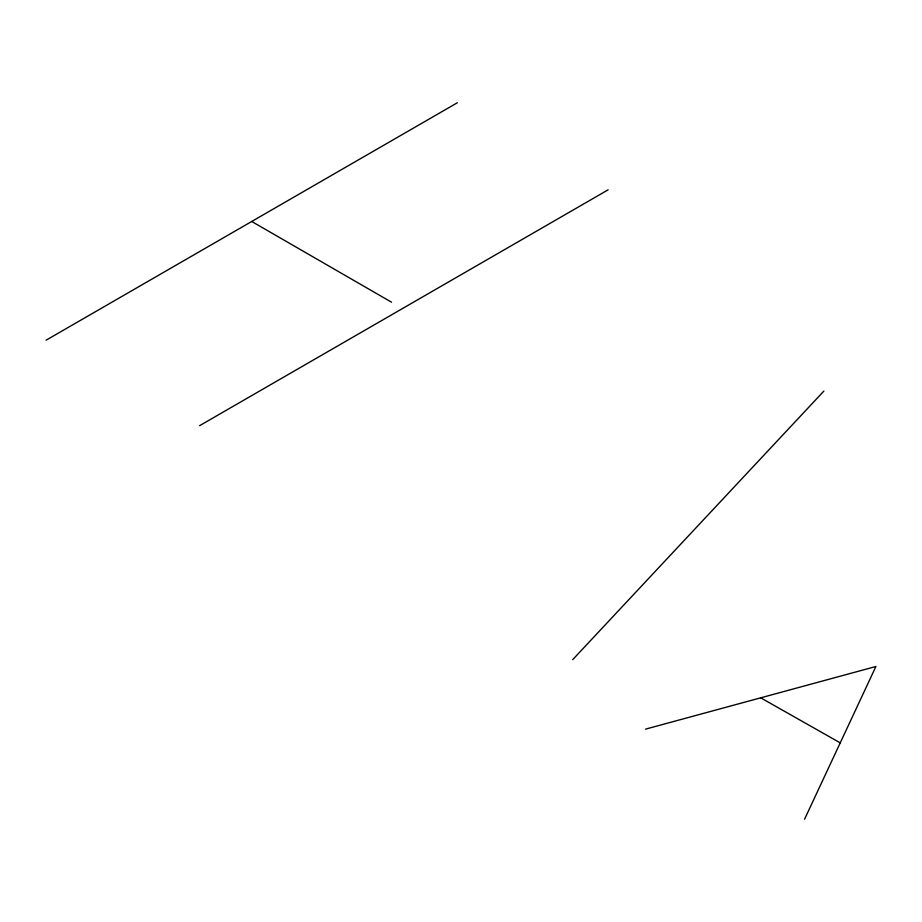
<?xml version="1.0" encoding="UTF-8"?>
<svg xmlns="http://www.w3.org/2000/svg" width="922" height="922" viewBox="0 0 922 922"><rect width="100%" height="100%" fill="white"/><g stroke="black" fill="none" stroke-linecap="round" stroke-linejoin="round"><path stroke-width="1.38" d="M804.56 819.243L875.9 666.502L645.538 729.141M572.712 659.645L823.888 391.066M46.1 340.195L457.347 102.757M199.636 425.664L608.14 189.817M760.719 697.827L840.23 742.867M251.729 221.476L391.55 302.209"/></g></svg>
